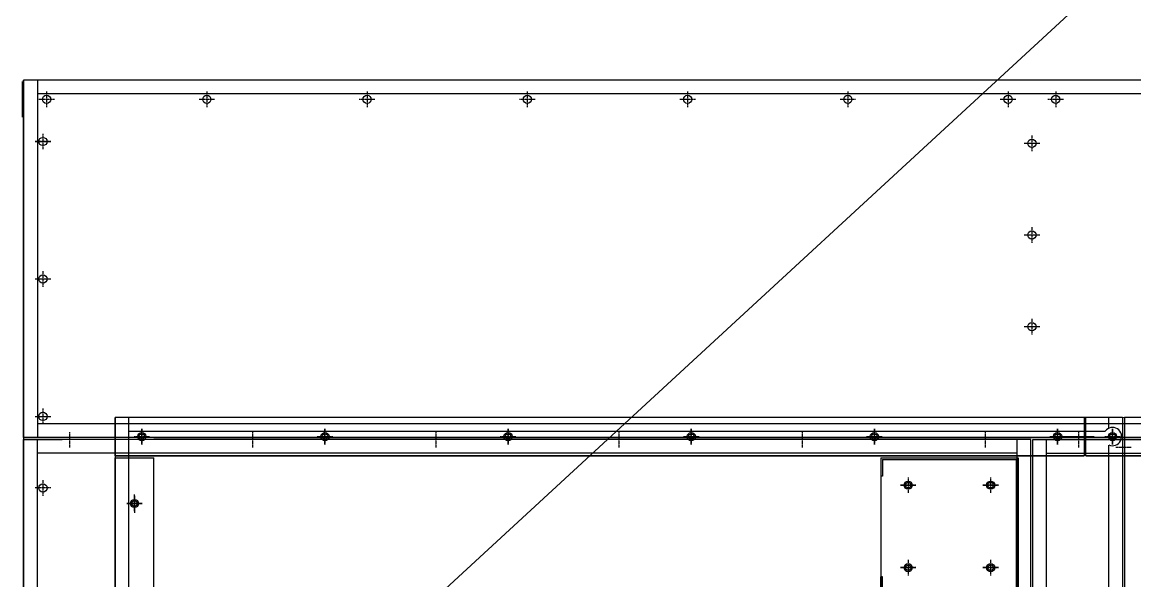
# Model space of a CAD drawing. Header units: millimetres. Extents: x 2913 to 35025, y 2470 to 25178.
# Drawn here: x 14301 to 15516, y 13332 to 13941 of the extents above; entities that cross this region are included whole.
import ezdxf

# ---------------------------------------------------------------- set-up
doc = ezdxf.new("R2010")
doc.units = ezdxf.units.MM
doc.linetypes.add('CENTER', pattern=[2, 1.25, -0.25, 0.25, -0.25])
doc.layers.add('center', color=1, linetype='CENTER')
doc.layers.add('냉각탑_dim', color=1, linetype='Continuous')

# ---------------------------------------------------------------- blocks, each defined once
blk = doc.blocks.new('A$C474D29AC')
for p, q in [((0, 0), (0, 1409)), ((0, 1409), (42, 1409)), ((42, 0), (42, 1409)), ((42, 0), (0, 0))]:
    blk.add_line(p, q)
for centre in [(21, 1359), (21, 1139), (21, 919), (21, 699), (21, 479), (21, 259), (21, 39)]:
    blk.add_circle(centre, 4.5)
at = {"layer": 'center'}
for p, q in [((21, 1367.5), (21, 1350.5)), ((21, 1366), (21, 1349)), ((29.5, 1359), (12.5, 1359)), ((21, 1147.5), (21, 1130.5)), ((21, 1146), (21, 1129)), ((29.5, 1139), (12.5, 1139)), ((21, 927.5), (21, 910.5)), ((21, 926), (21, 909)), ((29.5, 919), (12.5, 919)), ((21, 707.5), (21, 690.5)), ((21, 706), (21, 689)), ((29.5, 699), (12.5, 699)), ((21, 487.5), (21, 470.5)), ((21, 486), (21, 469)), ((29.5, 479), (12.5, 479)), ((21, 267.5), (21, 250.5)), ((29.5, 259), (12.5, 259)), ((21, 266), (21, 249)), ((29.5, 39), (12.5, 39)), ((21, 47.5), (21, 30.5)), ((21, 46), (21, 29))]:
    blk.add_line(p, q, dxfattribs=at)
blk = doc.blocks.new('A$C246C749F')
for p, q in [((0, 150), (0, 0)), ((0, 150), (150, 150)), ((0, 150), (0, 130)), ((2, 148), (148, 148)), ((2, 148), (2, 130)), ((148, 148), (148, 2)), ((150, 150), (150, 0)), ((2, 130), (0, 130)), ((2, 20), (0, 20)), ((0, 0), (0, 20)), ((2, 2), (2, 20)), ((0, 0), (150, 0)), ((2, 2), (148, 2))]:
    blk.add_line(p, q)
for centre in [(30, 120), (120, 120), (30, 30), (120, 30)]:
    blk.add_circle(centre, 3)
at = {"layer": 'center'}
for p, q in [((30, 128.5), (30, 111.5)), ((120, 128.5), (120, 111.5)), ((38.5, 120), (21.5, 120)), ((128.5, 120), (111.5, 120)), ((30, 38.5), (30, 21.5)), ((120, 38.5), (120, 21.5)), ((38.5, 30), (21.5, 30)), ((128.5, 30), (111.5, 30))]:
    blk.add_line(p, q, dxfattribs=at)
blk = doc.blocks.new('A$C7585302F')
for p, q in [((0, 9.5), (0, 2715.5)), ((0, 9.5), (0, 2715.5)), ((1100, 2715.5), (0, 2715.5)), ((0, 9.5), (0, 2715.5)), ((0, 9.5), (0, 2715.5)), ((0, 2715.5), (42, 2715.5)), ((15, 9.5), (15, 2715.5)), ((1085, 9.5), (1085, 2715.5)), ((1100, 9.5), (1100, 2715.5)), ((1100, 9.5), (1100, 2715.5)), ((1085, 2700.5), (15, 2700.5))]:
    blk.add_line(p, q)
blk.add_circle((21, 2662.5), 4.5)
blk.add_circle((21, 2662.5), 4.5)
at = {"layer": 'center'}
for p, q in [((50, 2723.5), (50, 2706.5)), ((250, 2723.5), (250, 2706.5)), ((450, 2723.5), (450, 2706.5)), ((650, 2723.5), (650, 2706.5)), ((850, 2723.5), (850, 2706.5)), ((1050, 2723.5), (1050, 2706.5)), ((29.5, 2662.5), (12.5, 2662.5)), ((21, 2671), (21, 2654))]:
    blk.add_line(p, q, dxfattribs=at)
blk = doc.blocks.new('A$C30E44EA2')
for p, q in [((0, 9.5), (0, 2715.5)), ((0, 9.5), (0, 2715.5)), ((0, 2715.5), (1100, 2715.5)), ((15, 9.5), (15, 2715.5)), ((15, 2700.5), (1085, 2700.5))]:
    blk.add_line(p, q)
at = {"layer": 'center'}
blk.add_line((50, 2723.5), (50, 2706.5), dxfattribs=at)
blk = doc.blocks.new('A$C1AFF22E1')
for p, q in [((9.5, 2966), (9.5, 0)), ((1025.5, 2966), (9.5, 2966))]:
    blk.add_line(p, q)
at = {"layer": 'center'}
blk.add_line((17, 2933), (0, 2933), dxfattribs=at)
blk = doc.blocks.new('A$C00BA3925')
for p, q in [((0, 11), (0, 1069)), ((0, 1069), (0, 11)), ((0, 1069), (0, 11)), ((0, 1069), (42, 1069)), ((42, 11), (0, 11))]:
    blk.add_line(p, q)
at = {"color": 7, "lineweight": 15}
for p, q in [((0, 11), (0, 1069)), ((42, 11), (42, 1069)), ((3.5, 11), (0, 11)), ((20, 11), (3.5, 11)), ((20, 11), (42, 11))]:
    blk.add_line(p, q, dxfattribs=at)
for centre in [(21, 1040), (21, 840), (21, 840), (21, 640), (21, 440), (21, 240), (21, 40)]:
    blk.add_circle(centre, 3)
at = {"layer": 'center'}
for p, q in [((21, 1048.5), (21, 1031.5)), ((12.5, 1040), (29.5, 1040)), ((12.5, 840), (29.5, 840)), ((12.5, 840), (29.5, 840)), ((21, 848.5), (21, 831.5)), ((21, 848.5), (21, 831.5)), ((21, 648.5), (21, 631.5)), ((12.5, 640), (29.5, 640)), ((12.5, 440), (29.5, 440)), ((21, 448.5), (21, 431.5)), ((21, 248.5), (21, 231.5)), ((12.5, 240), (29.5, 240)), ((12.5, 40), (29.5, 40)), ((21, 48.5), (21, 31.5)), ((21, 34.5), (21, 17.5)), ((21, 17), (21, 0))]:
    blk.add_line(p, q, dxfattribs=at)
blk = doc.blocks.new('A$C39BF085F')
at = {"color": 7, "lineweight": 15}
for p, q in [((1058, 42), (0, 42)), ((1058, 20), (1058, 42)), ((1058, 20), (1058, 3.5)), ((1058, 0), (0, 0)), ((1058, 3.5), (1058, 0))]:
    blk.add_line(p, q, dxfattribs=at)
for p, q in [((0, 0), (0, 42)), ((1058, 42), (1058, 0)), ((1058, 0), (0, 0)), ((0, 0), (1058, 0)), ((0, 0), (1058, 0))]:
    blk.add_line(p, q)
for centre in [(29, 21), (229, 21), (229, 21), (429, 21), (629, 21), (829, 21), (1029, 21)]:
    blk.add_circle(centre, 3)
at = {"layer": 'center'}
for p, q in [((29, 12.5), (29, 29.5)), ((229, 12.5), (229, 29.5)), ((229, 12.5), (229, 29.5)), ((429, 12.5), (429, 29.5)), ((629, 12.5), (629, 29.5)), ((829, 12.5), (829, 29.5)), ((1029, 12.5), (1029, 29.5)), ((20.5, 21), (37.5, 21)), ((220.5, 21), (237.5, 21)), ((220.5, 21), (237.5, 21)), ((420.5, 21), (437.5, 21)), ((620.5, 21), (637.5, 21)), ((820.5, 21), (837.5, 21)), ((1020.5, 21), (1037.5, 21)), ((1034.5, 21), (1051.5, 21)), ((1052, 21), (1069, 21))]:
    blk.add_line(p, q, dxfattribs=at)
blk = doc.blocks.new('A$C7FE17281')
for p, q in [((0, 2966), (0, 0)), ((1100, 2966), (0, 2966)), ((15, 0), (15, 2966)), ((1085, 2954.2), (1085, 2966)), ((1100, 2966), (1100, 0)), ((15, 2951), (1081, 2951)), ((15, 2951), (1081, 2951)), ((1085, 0), (1085, 2935.8))]:
    blk.add_line(p, q)
for centre, radius in [((29, 2945), 4.5), ((229, 2945), 4.5), ((429, 2945), 4.5), ((629, 2945), 4.5), ((829, 2945), 4.5), ((1029, 2945), 4.5), ((1089, 2945), 4.5), ((865.9, 2892), 4.5), ((865.9, 2892), 4.5), ((865.9, 2892), 4.5), ((865.9, 2892), 4.5), ((955.9, 2892), 4.5), ((955.9, 2892), 4.5), ((955.9, 2892), 4.5), ((955.9, 2892), 4.5), ((21, 2872), 3), ((865.9, 2802), 4.5), ((865.9, 2802), 4.5), ((865.9, 2802), 4.5), ((865.9, 2802), 4.5), ((955.9, 2802), 4.5), ((955.9, 2802), 4.5), ((955.9, 2802), 4.5), ((955.9, 2802), 4.5)]:
    blk.add_circle(centre, radius)
blk.add_arc((1089, 2945), 10, 246.4181, 143.1301)
at = {"layer": 'center', "color": 1}
for p, q in [((29, 2953.5), (29, 2936.5)), ((229, 2953.5), (229, 2936.5)), ((229, 2953.5), (229, 2936.5)), ((429, 2953.5), (429, 2936.5)), ((629, 2953.5), (629, 2936.5)), ((829, 2953.5), (829, 2936.5)), ((1029, 2953.5), (1029, 2936.5)), ((1089, 2953.5), (1089, 2936.5)), ((20.5, 2945), (37.5, 2945)), ((220.5, 2945), (237.5, 2945)), ((220.5, 2945), (237.5, 2945)), ((420.5, 2945), (437.5, 2945)), ((620.5, 2945), (637.5, 2945)), ((820.5, 2945), (837.5, 2945)), ((1020.5, 2945), (1037.5, 2945)), ((1080.5, 2945), (1097.5, 2945))]:
    blk.add_line(p, q, dxfattribs=at)
at = {"layer": 'center'}
for p, q in [((1109.5, 2933), (1092.5, 2933)), ((857.4, 2892), (874.4, 2892)), ((857.4, 2892), (874.4, 2892)), ((865.9, 2900.5), (865.9, 2883.5)), ((865.9, 2900.5), (865.9, 2883.5)), ((947.4, 2892), (964.4, 2892)), ((947.4, 2892), (964.4, 2892)), ((955.9, 2900.5), (955.9, 2883.5)), ((955.9, 2900.5), (955.9, 2883.5)), ((21, 2865), (21, 2882)), ((21, 2880.5), (21, 2863.5)), ((21, 2863.5), (21, 2880.5)), ((12.5, 2872), (29.5, 2872)), ((12.5, 2872), (29.5, 2872)), ((21, 2879), (21, 2862)), ((865.9, 2810.5), (865.9, 2793.5)), ((865.9, 2810.5), (865.9, 2793.5)), ((955.9, 2810.5), (955.9, 2793.5)), ((955.9, 2810.5), (955.9, 2793.5)), ((857.4, 2802), (874.4, 2802)), ((857.4, 2802), (874.4, 2802)), ((947.4, 2802), (964.4, 2802)), ((947.4, 2802), (964.4, 2802))]:
    blk.add_line(p, q, dxfattribs=at)
blk = doc.blocks.new('CT1')
for p, q in [((873084, 215858.8), (873084, 215820)), ((873085.6, 215470.4), (873085.6, 215860.4)), ((874185.6, 215860.4), (873085.6, 215860.4)), ((875485.1, 215860.4), (873085.6, 215860.4)), ((875485.1, 215860.4), (873085.6, 215860.4)), ((873085.6, 215860.4), (873085.6, 212260.4)), ((873100.6, 215860.4), (873100.6, 215470.4)), ((875485.1, 215860.4), (874187.6, 215860.4)), ((875485.1, 215860.4), (874187.6, 215860.4)), ((875485.1, 215845.4), (873100.6, 215845.4)), ((875485.1, 215485.4), (873100.6, 215485.4)), ((875485.1, 215470.4), (873085.6, 215470.4)), ((873127.6, 215470.4), (873085.6, 215470.4)), ((873127.6, 215470.4), (873085.6, 215470.4)), ((873227.6, 215470.4), (875019.6, 215470.4))]:
    blk.add_line(p, q)
for centre in [(873110.6, 215839.4), (873285.6, 215839.4), (873460.6, 215839.4), (873635.6, 215839.4), (873810.6, 215839.4), (873985.6, 215839.4), (874160.6, 215839.4), (874212.6, 215839.4), (873106.6, 215793.4), (874186.6, 215791.4), (874186.6, 215791.4), (874186.6, 215691.4), (874186.6, 215691.4), (873106.6, 215643.4), (874186.6, 215591.4), (874186.6, 215591.4), (873106.6, 215493.4)]:
    blk.add_circle(centre, 4.5)
at = {"layer": 'center'}
for p, q in [((873110.6, 215847.9), (873110.6, 215830.9)), ((873285.6, 215847.9), (873285.6, 215830.9)), ((873460.6, 215847.9), (873460.6, 215830.9)), ((873635.6, 215847.9), (873635.6, 215830.9)), ((873810.6, 215847.9), (873810.6, 215830.9)), ((873985.6, 215847.9), (873985.6, 215830.9)), ((874160.6, 215847.9), (874160.6, 215830.9)), ((874212.6, 215847.9), (874212.6, 215830.9)), ((873119.1, 215839.4), (873102.1, 215839.4)), ((873294.1, 215839.4), (873277.1, 215839.4)), ((873469.1, 215839.4), (873452.1, 215839.4)), ((873644.1, 215839.4), (873627.1, 215839.4)), ((873819.1, 215839.4), (873802.1, 215839.4)), ((873994.1, 215839.4), (873977.1, 215839.4)), ((874169.1, 215839.4), (874152.1, 215839.4)), ((874221.1, 215839.4), (874204.1, 215839.4)), ((873106.6, 215801.9), (873106.6, 215784.9)), ((874186.6, 215799.9), (874186.6, 215782.9)), ((873115.1, 215793.4), (873098.1, 215793.4)), ((873098.1, 215793.4), (873115.1, 215793.4)), ((874178.1, 215791.4), (874195.1, 215791.4)), ((874186.6, 215699.9), (874186.6, 215682.9)), ((874178.1, 215691.4), (874195.1, 215691.4)), ((873106.6, 215651.9), (873106.6, 215634.9)), ((873098.1, 215643.4), (873115.1, 215643.4)), ((874186.6, 215599.9), (874186.6, 215582.9)), ((874178.1, 215591.4), (874195.1, 215591.4)), ((873098.1, 215493.4), (873115.1, 215493.4)), ((873106.6, 215501.9), (873106.6, 215484.9)), ((873135.6, 215476.4), (873135.6, 215459.4)), ((873335.6, 215476.4), (873335.6, 215459.4)), ((873535.6, 215476.4), (873535.6, 215459.4))]:
    blk.add_line(p, q, dxfattribs=at)
at = {"rotation": 90}
blk.add_blockref('A$C00BA3925', (874254.6, 215450.4), dxfattribs=at)
at = {"color": 2}
for name, p in [('A$C7FE17281', (873185.6, 212526.4)), ('A$C1AFF22E1', (874278.1, 212526.4))]:
    blk.add_blockref(name, p, dxfattribs=at)
for name, p in [('A$C39BF085F', (874245.6, 215450.4)), ('A$C474D29AC', (873185.6, 214039.4)), ('A$C246C749F', (874021.5, 215298.4))]:
    blk.add_blockref(name, p)
at = {"color": 7}
for name, p in [('A$C7585302F', (873085.6, 212752.9)), ('A$C30E44EA2', (874187.6, 212752.9))]:
    blk.add_blockref(name, p, dxfattribs=at)
blk = doc.blocks.new('1')
at = {"lineweight": 5}
blk.add_blockref('CT1', (-858783, -201982.5), dxfattribs=at)

msp = doc.modelspace()

# ---------------------------------------------------------------- linework, layer by layer
at = {"layer": '냉각탑_dim', "linetype": 'ByBlock', "lineweight": -2}
msp.add_lwpolyline([(14558.2, 13133.9), (15792.8, 14271.4)], dxfattribs=at)

# ---------------------------------------------------------------- block references
msp.add_blockref('1', (0, 0))

doc.saveas('drawing.dxf')
